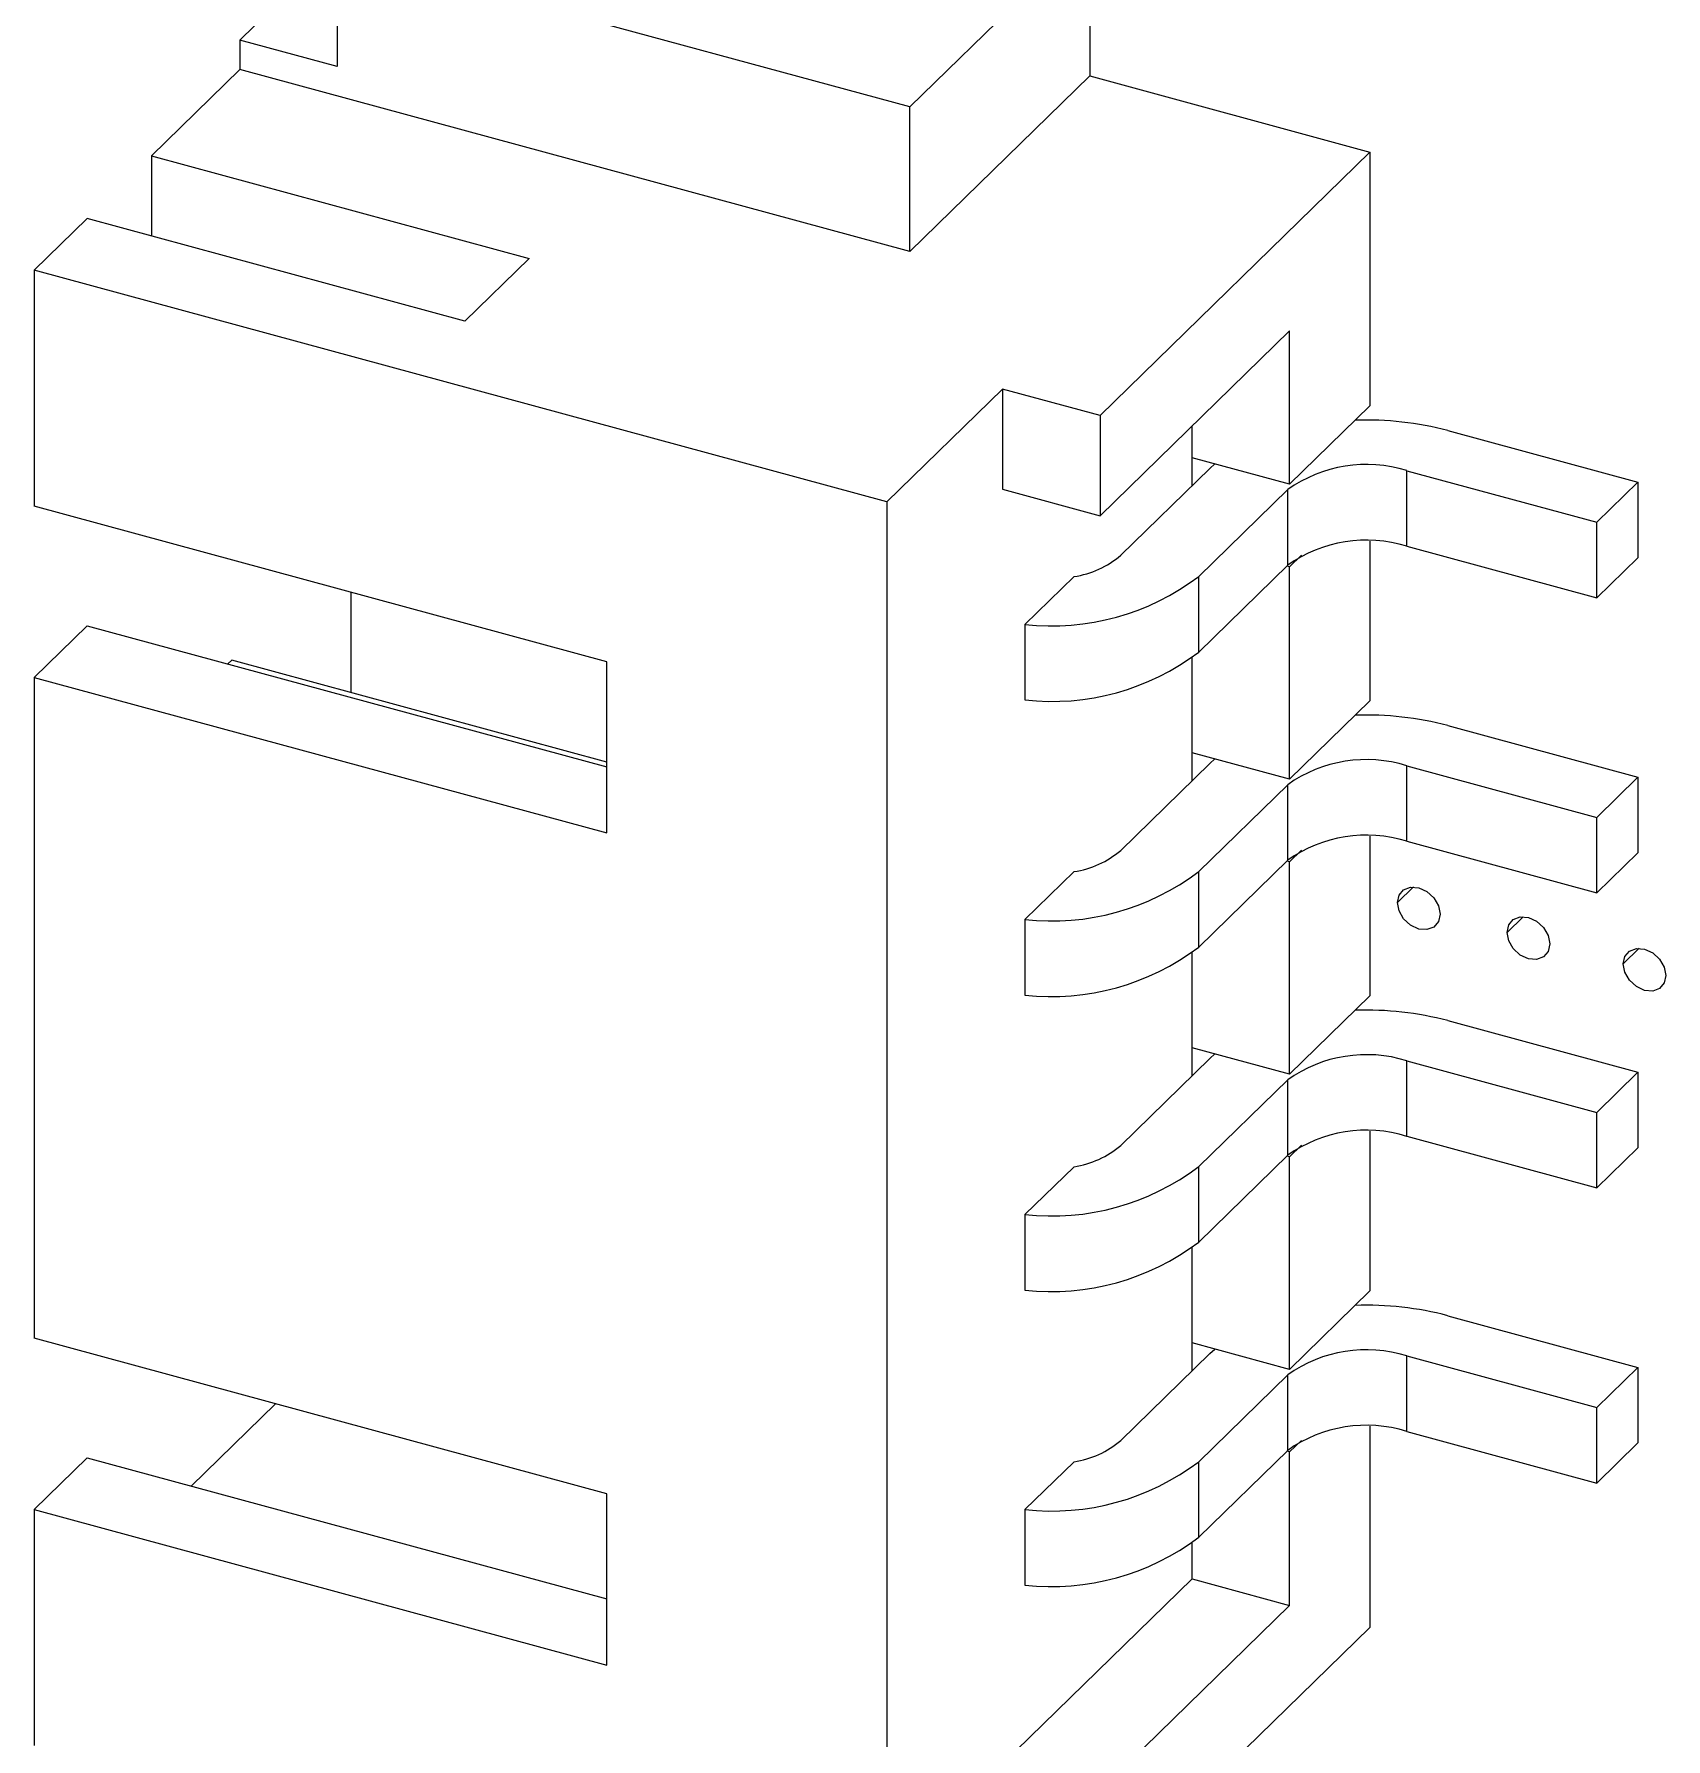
# Model space of a CAD drawing. Header units: inches. Extents: x 0 to 10.9, y 0 to 8.4.
# Drawn here: x 7.3598 to 7.8263, y 5.3089 to 5.7964 of the extents above; entities that cross this region are included whole.
import ezdxf

# ---------------------------------------------------------------- set-up
doc = ezdxf.new("R2010")
doc.units = ezdxf.units.IN
doc.header["$MEASUREMENT"] = 0

msp = doc.modelspace()

# ---------------------------------------------------------------- linework, layer by layer
at = {"color": 7, "linetype": 'Continuous', "lineweight": 25}
for p, q in [((7.6616, 5.82575), (7.61015, 5.77553)), ((7.6616, 5.82575), (7.6616, 5.78441)), ((7.4465, 5.82001), (7.4465, 5.78711)), ((7.61015, 5.77553), (7.4465, 5.82001)), ((7.43153, 5.80726), (7.41864, 5.79468)), ((7.41864, 5.79468), (7.41864, 5.78624)), ((7.4465, 5.78711), (7.41864, 5.79468)), ((7.41864, 5.78624), (7.39338, 5.76158)), ((7.61015, 5.73419), (7.41864, 5.78624)), ((7.6616, 5.78441), (7.61015, 5.73419)), ((7.6616, 5.78441), (7.74168, 5.76264)), ((7.61015, 5.73419), (7.61015, 5.77553)), ((7.74168, 5.76264), (7.66451, 5.68732)), ((7.74168, 5.76264), (7.74168, 5.69009)), ((7.39338, 5.76158), (7.50132, 5.73225)), ((7.39338, 5.76158), (7.39338, 5.73866)), ((7.375, 5.74365), (7.35985, 5.72885)), ((7.48294, 5.71431), (7.375, 5.74365)), ((7.60358, 5.66261), (7.35985, 5.72885)), ((7.35985, 5.72885), (7.35985, 5.66136)), ((7.50132, 5.73225), (7.48294, 5.71431)), ((7.71871, 5.71154), (7.66451, 5.65864)), ((7.71871, 5.66767), (7.71871, 5.71154)), ((7.63666, 5.69489), (7.60358, 5.66261)), ((7.66451, 5.68732), (7.63666, 5.69489)), ((7.63666, 5.69489), (7.63666, 5.66621)), ((7.74168, 5.69009), (7.71871, 5.66767)), ((7.66451, 5.68732), (7.66451, 5.65864)), ((7.69086, 5.67524), (7.69086, 5.68435)), ((7.76397, 5.68302), (7.81828, 5.66826)), ((7.69086, 5.66728), (7.69086, 5.67524)), ((7.71871, 5.66767), (7.69086, 5.67524)), ((7.67043, 5.64734), (7.69588, 5.67218)), ((7.69588, 5.67218), (7.69732, 5.67349)), ((7.75221, 5.67154), (7.80653, 5.65678)), ((7.75221, 5.64994), (7.75221, 5.67154)), ((7.63666, 5.66621), (7.66451, 5.65864)), ((7.69272, 5.64128), (7.71816, 5.66612)), ((7.71816, 5.64452), (7.71816, 5.66612)), ((7.80653, 5.65678), (7.81828, 5.66826)), ((7.81828, 5.66826), (7.81828, 5.64666)), ((7.5235, 5.61688), (7.35985, 5.66136)), ((7.60358, 5.66261), (7.60358, 5.24078)), ((7.80653, 5.63518), (7.80653, 5.65678)), ((7.74168, 5.65143), (7.74168, 5.60572)), ((7.75221, 5.64994), (7.80653, 5.63518)), ((7.72212, 5.64737), (7.71871, 5.64405)), ((7.81828, 5.64666), (7.80653, 5.63518)), ((7.64306, 5.62757), (7.65708, 5.64126)), ((7.69272, 5.61968), (7.71816, 5.64452)), ((7.69272, 5.61968), (7.69272, 5.64128)), ((7.71871, 5.64405), (7.7179, 5.64427)), ((7.71871, 5.5833), (7.71871, 5.64405)), ((7.45034, 5.63677), (7.45034, 5.60811)), ((7.375, 5.62722), (7.35985, 5.61243)), ((7.375, 5.62722), (7.5235, 5.58687)), ((7.64306, 5.62757), (7.64306, 5.60597)), ((7.41523, 5.61629), (7.41633, 5.61736)), ((7.5235, 5.58823), (7.41633, 5.61736)), ((7.5235, 5.56795), (7.5235, 5.61688)), ((7.69086, 5.59087), (7.69086, 5.61802)), ((7.35985, 5.61243), (7.5235, 5.56795)), ((7.35985, 5.61243), (7.35985, 5.42345)), ((7.74168, 5.60572), (7.71871, 5.5833)), ((7.76397, 5.59865), (7.81828, 5.58389)), ((7.67043, 5.56297), (7.69588, 5.58781)), ((7.69086, 5.58291), (7.69086, 5.59087)), ((7.71871, 5.5833), (7.69086, 5.59087)), ((7.69588, 5.58781), (7.69732, 5.58912)), ((7.75221, 5.58717), (7.80653, 5.57241)), ((7.75221, 5.56558), (7.75221, 5.58717)), ((7.69272, 5.55691), (7.71816, 5.58175)), ((7.71816, 5.56015), (7.71816, 5.58175)), ((7.80653, 5.57241), (7.81828, 5.58389)), ((7.81828, 5.58389), (7.81828, 5.56229)), ((7.80653, 5.55081), (7.80653, 5.57241)), ((7.74168, 5.56706), (7.74168, 5.52135)), ((7.72212, 5.563), (7.71871, 5.55968)), ((7.75221, 5.56558), (7.80653, 5.55081)), ((7.81828, 5.56229), (7.80653, 5.55081)), ((7.69272, 5.53532), (7.71816, 5.56015)), ((7.71871, 5.55968), (7.7179, 5.5599)), ((7.71871, 5.49894), (7.71871, 5.55968)), ((7.64306, 5.54321), (7.65708, 5.55689)), ((7.69272, 5.53532), (7.69272, 5.55691)), ((7.64306, 5.54321), (7.64306, 5.52161)), ((7.69086, 5.50651), (7.69086, 5.53366)), ((7.74168, 5.52135), (7.71871, 5.49894)), ((7.76397, 5.51428), (7.81828, 5.49952)), ((7.67043, 5.4786), (7.69588, 5.50344)), ((7.69086, 5.49854), (7.69086, 5.50651)), ((7.71871, 5.49894), (7.69086, 5.50651)), ((7.69588, 5.50344), (7.69732, 5.50475)), ((7.75221, 5.50281), (7.80653, 5.48804)), ((7.75221, 5.48121), (7.75221, 5.50281)), ((7.80653, 5.48804), (7.81828, 5.49952)), ((7.81828, 5.49952), (7.81828, 5.47792)), ((7.69272, 5.47255), (7.71816, 5.49739)), ((7.71816, 5.47579), (7.71816, 5.49739)), ((7.80653, 5.46645), (7.80653, 5.48804)), ((7.74168, 5.48269), (7.74168, 5.43699)), ((7.75221, 5.48121), (7.80653, 5.46645)), ((7.69272, 5.45095), (7.71816, 5.47579)), ((7.71871, 5.47531), (7.7179, 5.47553)), ((7.72212, 5.47864), (7.71871, 5.47531)), ((7.71871, 5.41457), (7.71871, 5.47531)), ((7.81828, 5.47792), (7.80653, 5.46645)), ((7.64306, 5.45884), (7.65708, 5.47253)), ((7.69272, 5.45095), (7.69272, 5.47255)), ((7.64306, 5.45884), (7.64306, 5.43724)), ((7.69086, 5.42214), (7.69086, 5.44929)), ((7.74168, 5.43699), (7.71871, 5.41457)), ((7.76397, 5.42992), (7.81828, 5.41515)), ((7.5235, 5.37897), (7.35985, 5.42345)), ((7.69086, 5.41418), (7.69086, 5.42214)), ((7.71871, 5.41457), (7.69086, 5.42214)), ((7.67043, 5.39424), (7.69588, 5.41908)), ((7.69588, 5.41908), (7.69732, 5.42038)), ((7.75221, 5.41844), (7.80653, 5.40368)), ((7.75221, 5.39684), (7.75221, 5.41844)), ((7.69272, 5.38818), (7.71816, 5.41302)), ((7.71816, 5.39142), (7.71816, 5.41302)), ((7.80653, 5.40368), (7.81828, 5.41515)), ((7.81828, 5.41515), (7.81828, 5.39356)), ((7.42881, 5.4047), (7.40475, 5.38122)), ((7.80653, 5.38208), (7.80653, 5.40368)), ((7.74168, 5.39833), (7.74168, 5.34081)), ((7.75221, 5.39684), (7.80653, 5.38208)), ((7.69272, 5.36658), (7.71816, 5.39142)), ((7.72212, 5.39427), (7.71871, 5.39095)), ((7.81828, 5.39356), (7.80653, 5.38208)), ((7.375, 5.38931), (7.35985, 5.37451)), ((7.375, 5.38931), (7.5235, 5.34895)), ((7.64306, 5.37447), (7.65708, 5.38816)), ((7.69272, 5.36658), (7.69272, 5.38818)), ((7.71871, 5.39095), (7.7179, 5.39117)), ((7.71871, 5.34708), (7.71871, 5.39095)), ((7.5235, 5.33004), (7.5235, 5.37897)), ((7.35985, 5.37451), (7.35985, 5.30702)), ((7.35985, 5.37451), (7.5235, 5.33004)), ((7.64306, 5.37447), (7.64306, 5.35287)), ((7.69086, 5.35465), (7.69086, 5.36492)), ((7.63666, 5.30174), (7.69086, 5.35465)), ((7.69086, 5.35465), (7.71871, 5.34708)), ((7.71871, 5.34708), (7.66451, 5.29417)), ((7.66451, 5.26549), (7.74168, 5.34081))]:
    msp.add_line(p, q, dxfattribs=at)
at = {"color": 8, "linetype": 'Continuous', "lineweight": 25}
for p, q in [((7.7541, 5.55252), (7.74952, 5.54804)), ((7.78544, 5.544), (7.78085, 5.53953)), ((7.81866, 5.53497), (7.81407, 5.5305))]:
    msp.add_line(p, q, dxfattribs=at)
at = {"color": 7, "linetype": 'Continuous', "lineweight": 25, "flags": 128}
for points in [[(7.74952, 5.54804), (7.74998, 5.55018), (7.7513, 5.55173), (7.75328, 5.55248), (7.75561, 5.55229), (7.75794, 5.55121), (7.75992, 5.54939), (7.76124, 5.54712), (7.7617, 5.54473), (7.76124, 5.5426), (7.75992, 5.54104), (7.75794, 5.5403), (7.75561, 5.54048), (7.75328, 5.54157), (7.7513, 5.54338), (7.74998, 5.54566), (7.74952, 5.54804)], [(7.78085, 5.53953), (7.78132, 5.54166), (7.78264, 5.54322), (7.78462, 5.54396), (7.78695, 5.54378), (7.78928, 5.54269), (7.79126, 5.54088), (7.79258, 5.5386), (7.79304, 5.53621), (7.79258, 5.53408), (7.79126, 5.53252), (7.78928, 5.53178), (7.78695, 5.53196), (7.78462, 5.53305), (7.78264, 5.53487), (7.78132, 5.53714), (7.78085, 5.53953)], [(7.81407, 5.5305), (7.81454, 5.53263), (7.81586, 5.53419), (7.81783, 5.53493), (7.82016, 5.53475), (7.8225, 5.53366), (7.82447, 5.53185), (7.82579, 5.52957), (7.82626, 5.52719), (7.82579, 5.52505), (7.82447, 5.5235), (7.8225, 5.52275), (7.82016, 5.52294), (7.81783, 5.52402), (7.81586, 5.52584), (7.81454, 5.52811), (7.81407, 5.5305)]]:
    msp.add_lwpolyline(points, dxfattribs=at)
at = {"color": 7, "linetype": 'Continuous', "lineweight": 25}
for centre, radius, start, end in [((7.74064, 5.59408), 0.09194, 75.3012, 91.9759), ((7.74066, 5.63447), 0.03883, 72.696, 125.3989), ((7.74066, 5.61287), 0.03883, 72.696, 125.3989), ((7.65314, 5.66763), 0.02666, 278.5102, 310.4465), ((7.6507, 5.69669), 0.06954, 263.6927, 307.1737), ((7.6507, 5.67509), 0.06954, 263.6927, 307.1737), ((7.74064, 5.50972), 0.09194, 75.3012, 91.9759), ((7.74066, 5.5501), 0.03883, 72.696, 125.3989), ((7.74066, 5.5285), 0.03883, 72.696, 125.3989), ((7.65314, 5.58326), 0.02666, 278.5102, 310.4465), ((7.6507, 5.61232), 0.06954, 263.6927, 307.1737), ((7.6507, 5.59073), 0.06954, 263.6927, 307.1737), ((7.74064, 5.42535), 0.09194, 75.3012, 91.9759), ((7.74066, 5.46573), 0.03883, 72.696, 125.3989), ((7.74066, 5.44413), 0.03883, 72.696, 125.3989), ((7.65314, 5.49889), 0.02666, 278.5102, 310.4465), ((7.6507, 5.52796), 0.06954, 263.6927, 307.1737), ((7.6507, 5.50636), 0.06954, 263.6927, 307.1737), ((7.74064, 5.34098), 0.09194, 75.3012, 91.9759), ((7.74066, 5.38137), 0.03883, 72.696, 125.3989), ((7.74066, 5.35977), 0.03883, 72.696, 125.3989), ((7.65314, 5.41452), 0.02666, 278.5102, 310.4465), ((7.6507, 5.44359), 0.06954, 263.6927, 307.1737), ((7.6507, 5.42199), 0.06954, 263.6927, 307.1737)]:
    msp.add_arc(centre, radius, start, end, dxfattribs=at)

doc.saveas('drawing.dxf')
